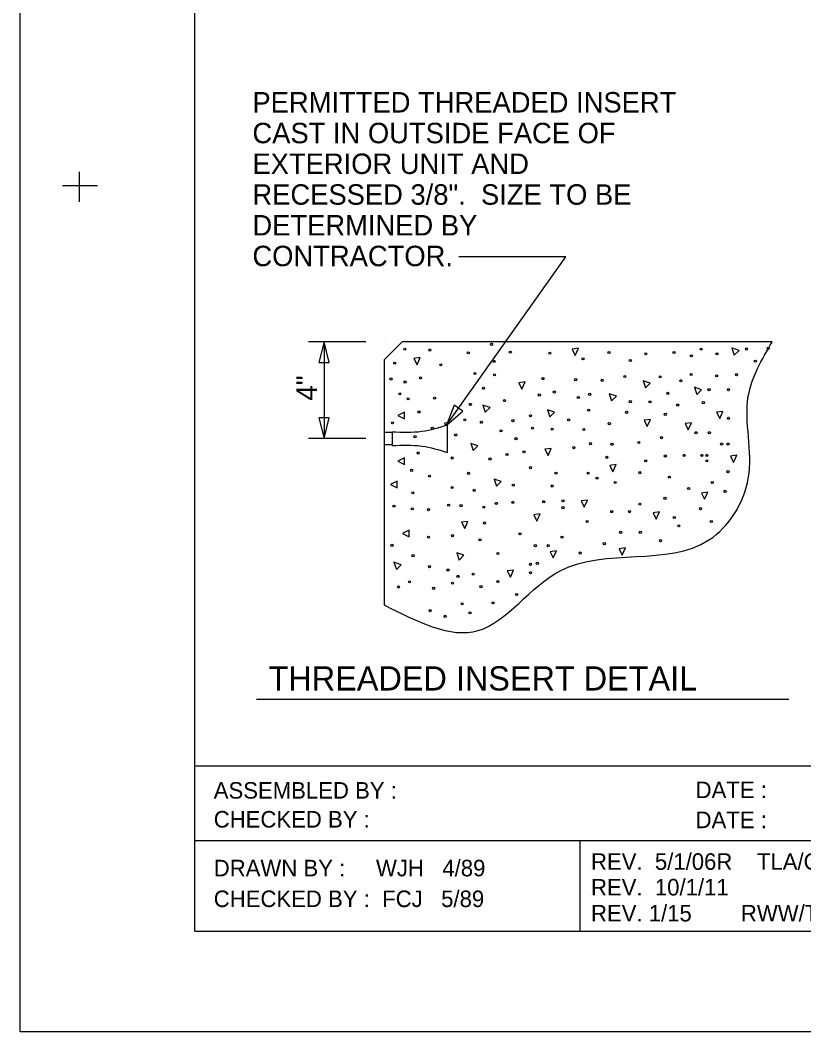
# Model space of a CAD drawing. Extents: x -60 to 66, y -3 to 77.
# Drawn here: x -59.92 to -54.53, y 34.72 to 41.68 of the extents above; entities that cross this region are included whole.
import ezdxf

# ---------------------------------------------------------------- set-up
doc = ezdxf.new("R2010")
doc.units = 0
for name, color, linetype in [('Arrowhead Terminators CELL', 7, 'Continuous'), ('Dimension Lines', 7, 'Continuous'), ('Plan Sheet', 7, 'Continuous'), ('Plot Shape', 7, 'Continuous'), ('Rebar Lines', 7, 'Continuous'), ('Rebar Lines CELL', 7, 'Continuous'), ('Sup Concrete Girder Lines', 7, 'Continuous'), ('Text', 7, 'Continuous'), ('User Information Notes', 7, 'Continuous')]:
    doc.layers.add(name, color=color, linetype=linetype)

msp = doc.modelspace()

# ---------------------------------------------------------------- linework, layer by layer
at = {"layer": 'Arrowhead Terminators CELL'}
for points in [[(-57.8292, 39.4638), (-57.8648, 39.3213), (-57.7935, 39.3213)], [(-56.9867, 38.8905), (-56.8753, 38.9863), (-56.9334, 39.0274)], [(-56.9867, 38.8905), (-56.8753, 38.9863), (-56.9334, 39.0274)], [(-57.8292, 38.7971), (-57.7935, 38.9396), (-57.8648, 38.9396)]]:
    msp.add_lwpolyline(points, close=True, dxfattribs=at)
at = {"layer": 'Dimension Lines'}
for p, q in [((-57.5422, 39.4638), (-57.9365, 39.4638)), ((-57.8292, 39.4638), (-57.8292, 38.7971)), ((-57.5422, 38.7971), (-57.9365, 38.7971))]:
    msp.add_line(p, q, dxfattribs=at)
msp.add_lwpolyline([(-56.9867, 38.8905), (-56.1668, 40.0484), (-56.9034, 40.0484)], dxfattribs=at)
at = {"layer": 'Plan Sheet'}
for p, q in [((-58.7167, 35.4085), (-58.7167, 59.3484)), ((-59.5108, 40.4257), (-59.5108, 40.6321)), ((-59.6274, 40.5385), (-59.388, 40.5385)), ((-58.7167, 36.5458), (-53.5995, 36.5458)), ((-53.5995, 36.0315), (-58.7167, 36.0315)), ((-56.0677, 35.4085), (-56.0677, 36.0315)), ((-58.7167, 35.4085), (-53.5995, 35.4085)), ((-58.7167, 35.4085), (-22.2363, 35.4085)), ((-59.9183, 34.7174), (-59.9183, 34.7174))]:
    msp.add_line(p, q, dxfattribs=at)
at = {"layer": 'Plot Shape'}
msp.add_lwpolyline([(-59.9183, 59.7974), (-22.2263, 59.7974), (-22.2263, 34.7174), (-59.9183, 34.7174)], close=True, dxfattribs=at)
at = {"layer": 'Rebar Lines'}
for p, q in [((-57.3605, 38.8388), (-57.4162, 38.8388)), ((-57.3605, 38.7554), (-57.4162, 38.7554))]:
    msp.add_line(p, q, dxfattribs=at)
at = {"layer": 'Rebar Lines CELL'}
for p, q in [((-56.9811, 38.7971), (-56.9811, 38.892)), ((-56.9811, 38.7023), (-56.9811, 38.7971))]:
    msp.add_line(p, q, dxfattribs=at)
for points in [[(-57.3605, 38.8444), (-57.156, 38.848), (-56.9811, 38.892)], [(-57.3605, 38.7498), (-57.156, 38.7462), (-56.9811, 38.7023)]]:
    msp.add_spline(points, degree=3, dxfattribs=at)
at = {"layer": 'Sup Concrete Girder Lines'}
for points in [[(-54.7472, 39.4638), (-57.2912, 39.4638), (-57.4162, 39.3388), (-57.4162, 37.6535)], [(-56.102, 39.3697), (-56.0802, 39.4187), (-56.1238, 39.4133), (-56.102, 39.3697)], [(-55.0081, 39.3718), (-54.9753, 39.4045), (-55.0243, 39.4208), (-55.0081, 39.3718)], [(-57.1899, 39.3053), (-57.1682, 39.3543), (-57.2117, 39.3489), (-57.1899, 39.3053)], [(-56.4689, 39.138), (-56.4471, 39.187), (-56.4907, 39.1816), (-56.4689, 39.138)], [(-55.6196, 39.1465), (-55.5869, 39.1792), (-55.6359, 39.1954), (-55.6196, 39.1465)], [(-55.8514, 39.0563), (-55.8187, 39.089), (-55.8676, 39.1052), (-55.8514, 39.0563)], [(-55.2656, 39.1014), (-55.2328, 39.1341), (-55.2818, 39.1503), (-55.2656, 39.1014)], [(-57.275, 38.9337), (-57.2749, 38.98), (-57.321, 38.9567), (-57.275, 38.9337)], [(-56.7205, 38.9791), (-56.6877, 39.0118), (-56.7367, 39.028), (-56.7205, 38.9791)], [(-56.2763, 38.9469), (-56.2436, 38.9796), (-56.2925, 38.9959), (-56.2763, 38.9469)], [(-55.1079, 38.9358), (-55.0861, 38.9848), (-55.1296, 38.9794), (-55.1079, 38.9358)], [(-55.6063, 38.8805), (-55.5845, 38.9295), (-55.6281, 38.9241), (-55.6063, 38.8805)], [(-55.3247, 38.8578), (-55.303, 38.9068), (-55.3465, 38.9014), (-55.3247, 38.8578)], [(-56.8041, 38.7151), (-56.7714, 38.7478), (-56.8203, 38.7641), (-56.8041, 38.7151)], [(-56.2887, 38.681), (-56.2669, 38.7299), (-56.3105, 38.7245), (-56.2887, 38.681)], [(-57.275, 38.6184), (-57.2749, 38.6646), (-57.321, 38.6414), (-57.275, 38.6184)], [(-55.8432, 38.5696), (-55.8214, 38.6186), (-55.865, 38.6132), (-55.8432, 38.5696)], [(-55.013, 38.6341), (-54.9912, 38.683), (-55.0348, 38.6776), (-55.013, 38.6341)], [(-57.3258, 38.459), (-57.3257, 38.5053), (-57.3719, 38.4821), (-57.3258, 38.459)], [(-56.6432, 38.4705), (-56.6105, 38.5033), (-56.6594, 38.5195), (-56.6432, 38.4705)], [(-55.2129, 38.3798), (-55.1911, 38.4287), (-55.2347, 38.4233), (-55.2129, 38.3798)], [(-56.0397, 38.3255), (-56.018, 38.3745), (-56.0615, 38.3691), (-56.0397, 38.3255)], [(-56.365, 38.2306), (-56.3433, 38.2795), (-56.3868, 38.2741), (-56.365, 38.2306)], [(-55.545, 38.2441), (-55.5232, 38.2931), (-55.5668, 38.2877), (-55.545, 38.2441)], [(-56.8616, 38.1789), (-56.8398, 38.2278), (-56.8834, 38.2224), (-56.8616, 38.1789)], [(-57.2438, 38.122), (-57.2437, 38.1683), (-57.2898, 38.145), (-57.2438, 38.122)], [(-56.9007, 37.962), (-56.868, 37.9947), (-56.9169, 38.011), (-56.9007, 37.962)], [(-56.2532, 37.9763), (-56.2314, 38.0252), (-56.275, 38.0198), (-56.2532, 37.9763)], [(-55.7788, 37.9966), (-55.757, 38.0456), (-55.8006, 38.0402), (-55.7788, 37.9966)], [(-57.332, 37.8976), (-57.2993, 37.9303), (-57.3483, 37.9466), (-57.332, 37.8976)], [(-56.548, 37.844), (-56.5263, 37.893), (-56.5698, 37.8876), (-56.548, 37.844)]]:
    msp.add_lwpolyline(points, dxfattribs=at)
for centre in [(-56.677, 39.4463), (-57.274, 39.4122), (-57.1019, 39.4065), (-56.8371, 39.3875), (-56.5486, 39.3923), (-56.2767, 39.3852), (-55.87, 39.3899), (-55.617, 39.3804), (-55.4231, 39.3899), (-55.2361, 39.4129), (-55.1275, 39.3804), (-54.9242, 39.4136), (-54.7753, 39.4182), (-57.3431, 39.3166), (-57.0266, 39.3055), (-56.6597, 39.3285), (-56.0489, 39.3457), (-55.7227, 39.3353), (-55.3035, 39.3664), (-54.8634, 39.3301), (-56.7921, 39.2457), (-56.6573, 39.2362), (-55.3048, 39.2386), (-54.9928, 39.2369), (-57.369, 39.2074), (-57.2721, 39.1866), (-57.1658, 39.2149), (-56.324, 39.2102), (-56.0993, 39.203), (-55.9172, 39.1984), (-55.7612, 39.2244), (-55.5176, 39.222), (-55.3759, 39.1955), (-55.1299, 39.2291), (-57.308, 39.1057), (-56.7322, 39.1438), (-56.3491, 39.0972), (-56.2456, 39.1178), (-56.0023, 39.1023), (-55.4657, 39.1086), (-55.1819, 39.1345), (-55.0483, 39.1345), (-57.2509, 39.0708), (-57.0688, 39.0754), (-56.8228, 39.0328), (-56.5888, 39.0589), (-56.0805, 39.0801), (-55.7234, 39.0518), (-55.5882, 39.0505), (-55.3971, 39.0282), (-55.2211, 39.0451), (-57.1764, 38.981), (-56.0095, 38.9926), (-55.7486, 38.9782), (-55.4822, 38.9643), (-57.3588, 38.9057), (-56.9908, 38.9004), (-56.8616, 38.9264), (-56.7472, 38.9099), (-56.5303, 38.9212), (-56.4091, 38.9548), (-56.1472, 38.9264), (-55.8676, 38.9004), (-55.0483, 38.9366), (-57.0842, 38.8694), (-56.9238, 38.8228), (-56.6124, 38.8509), (-56.3958, 38.8694), (-56.2601, 38.8626), (-56.0426, 38.8602), (-55.2714, 38.8379), (-55.1799, 38.8379), (-57.2036, 38.8107), (-56.5096, 38.7969), (-55.9965, 38.7629), (-55.8487, 38.7586), (-55.6643, 38.7704), (-55.5083, 38.8036), (-55.0952, 38.7599), (-55.0512, 38.7599), (-57.1825, 38.6986), (-56.5717, 38.6883), (-56.454, 38.7066), (-56.1112, 38.7349), (-55.3528, 38.6819), (-55.2308, 38.6819), (-55.1969, 38.6819), (-56.9482, 38.664), (-56.6881, 38.6569), (-55.8848, 38.6683), (-55.6171, 38.6446), (-55.4822, 38.678), (-55.1969, 38.6446), (-57.2272, 38.5789), (-56.8358, 38.5588), (-56.4091, 38.5978), (-56.2338, 38.5598), (-56.0135, 38.5598), (-55.6577, 38.5632), (-55.0512, 38.57), (-57.1043, 38.5387), (-56.5273, 38.4772), (-56.2609, 38.4717), (-55.9526, 38.5259), (-55.8272, 38.4954), (-55.4544, 38.5327), (-55.1596, 38.4954), (-57.2188, 38.4242), (-56.9482, 38.4607), (-56.7969, 38.4417), (-55.3223, 38.4547), (-55.0715, 38.4344), (-57.3478, 38.3329), (-56.9718, 38.34), (-56.8875, 38.3362), (-56.6442, 38.3517), (-56.5307, 38.3586), (-56.3185, 38.3632), (-56.1864, 38.37), (-55.6577, 38.3462), (-55.4849, 38.3869), (-57.2225, 38.3141), (-57.1115, 38.3089), (-56.7307, 38.3259), (-56.1864, 38.3225), (-55.8509, 38.2954), (-55.7289, 38.2954), (-55.2409, 38.3157), (-56.726, 38.2171), (-56.0203, 38.2276), (-55.4205, 38.2547), (-55.39, 38.197), (-55.1664, 38.2276), (-56.9459, 38.1296), (-56.4812, 38.1428), (-55.7899, 38.153), (-55.6544, 38.153), (-57.362, 38.0635), (-57.1115, 38.1191), (-56.7567, 38.1013), (-56.3761, 38.0614), (-56.288, 38.0614), (-56.1931, 38.1191), (-55.9017, 38.075), (-55.5154, 38.0953), (-57.2177, 37.9925), (-56.6337, 38.0072), (-56.6337, 38.0072), (-56.0678, 38.0106), (-57.1043, 37.9168), (-56.41, 37.9326), (-56.3626, 37.9394), (-56.9766, 37.8932), (-56.9083, 37.8496), (-56.804, 37.8648), (-56.41, 37.8749), (-57.3171, 37.7773), (-57.2414, 37.8128), (-56.9459, 37.8034), (-56.7503, 37.7794), (-56.6337, 37.8139), (-57.0759, 37.7678), (-56.5049, 37.7257), (-56.8796, 37.6614), (-56.6675, 37.6681), (-57.0995, 37.6141), (-56.9962, 37.5752), (-56.8252, 37.5996)]:
    msp.add_circle(centre, 0.00729, dxfattribs=at)
msp.add_spline([(-57.4162, 37.6535), (-56.7689, 37.4771), (-56.2047, 37.8887), (-55.1821, 38.1004), (-54.9117, 38.5238), (-54.9117, 39.0884), (-54.7472, 39.4638)], degree=3, dxfattribs=at)
at = {"layer": 'Text'}
for p, q in [((-57.3605, 38.8444), (-57.3605, 38.7498)), ((-54.6329, 37.0023), (-58.2933, 37.0023))]:
    msp.add_line(p, q, dxfattribs=at)
at = {"layer": 'User Information Notes'}
for p, q in [((-57.4162, 39.4638), (-57.4162, 39.4638)), ((-57.4162, 39.4638), (-57.4162, 39.4638)), ((-55.9935, 35.8314), (-55.9935, 35.8314)), ((-55.9935, 35.6549), (-55.9935, 35.6549)), ((-55.9935, 35.4761), (-55.9935, 35.4761))]:
    msp.add_line(p, q, dxfattribs=at)

# ---------------------------------------------------------------- texts
at = {"layer": 'Plan Sheet'}
for s, height, p in [('ASSEMBLED BY :', 0.113712, (-58.5877, 36.3212)), ('DATE :', 0.11371, (-55.2742, 36.3245)), ('CHECKED BY :', 0.113712, (-58.5877, 36.1221)), ('DATE :', 0.11371, (-55.2742, 36.1179)), ('DRAWN BY :     WJH   4/89', 0.113762, (-58.5877, 35.7866)), ('REV.  5/1/06R    TLA/GM', 0.113698, (-55.9935, 35.8314)), ('REV.  10/1/11                 MAA/GM', 0.113698, (-55.9935, 35.6549)), ('CHECKED BY :  FCJ   5/89', 0.113762, (-58.5877, 35.5752)), ('REV. 1/15        RWW/TMG', 0.113698, (-55.9935, 35.4761))]:
    msp.add_text(s, height=height, dxfattribs=at).set_placement(p)
at = {"layer": 'Text'}
for s, height, p in [('PERMITTED THREADED INSERT', 0.140625, (-58.3216, 41.0405)), ('CAST IN OUTSIDE FACE OF', 0.140625, (-58.3216, 40.8291)), ('EXTERIOR UNIT AND', 0.140625, (-58.3216, 40.6177)), ('RECESSED 3/8".  SIZE TO BE', 0.140625, (-58.3216, 40.4062)), ('DETERMINED BY', 0.140625, (-58.3216, 40.1948)), ('CONTRACTOR.', 0.140625, (-58.3216, 39.9834)), ('THREADED INSERT DETAIL', 0.166667, (-58.2105, 37.0648))]:
    msp.add_text(s, height=height, dxfattribs=at).set_placement(p)
msp.add_text('4"', height=0.143, rotation=90, dxfattribs=at).set_placement((-57.8773, 39.058))

doc.saveas('drawing.dxf')
